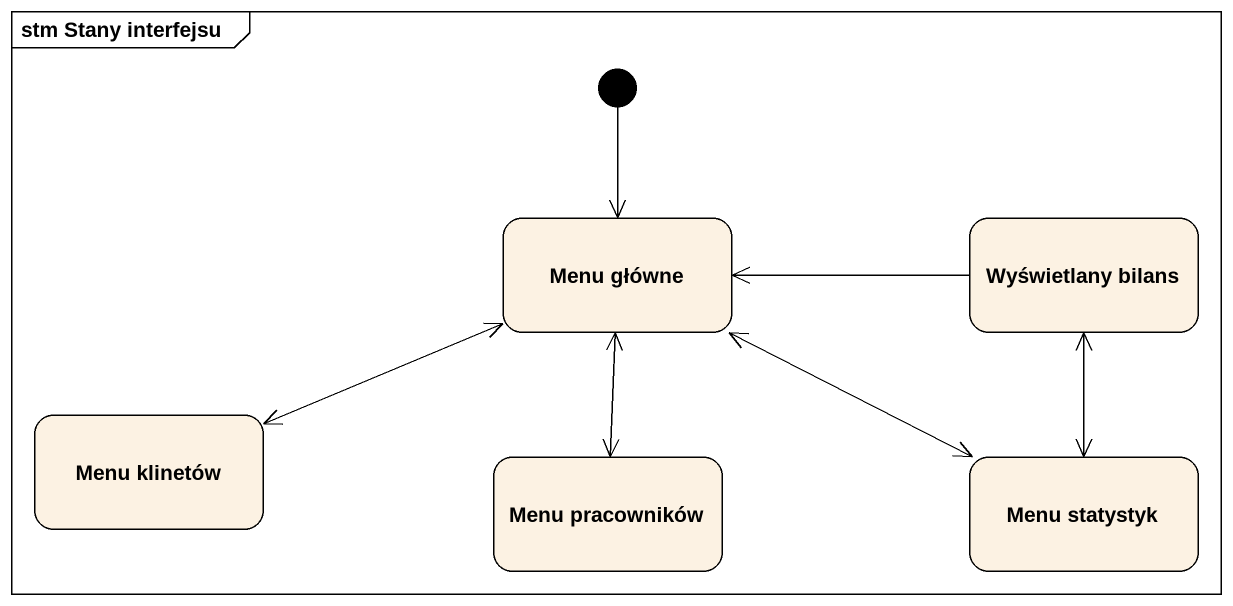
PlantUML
@startuml
mainframe stm Stany interfejsu
hide empty description
state "Menu główne" as Menu_główne
state "Wyświetlany bilans" as Wyświetlany_bilans
state "Menu klinetów" as Menu_klinetów
state "Menu pracowników" as Menu_pracowników
state "Menu statystyk" as Menu_statystyk
[*] --> Menu_główne
Menu_główne -left-> Menu_klinetów
Menu_główne --> Menu_pracowników
Menu_główne -right-> Menu_statystyk
Wyświetlany_bilans -left-> Menu_główne
Wyświetlany_bilans --> Menu_statystyk
Menu_klinetów -right-> Menu_główne
Menu_pracowników -up-> Menu_główne
Menu_statystyk -left-> Menu_główne
Menu_statystyk -up-> Wyświetlany_bilans
@enduml
